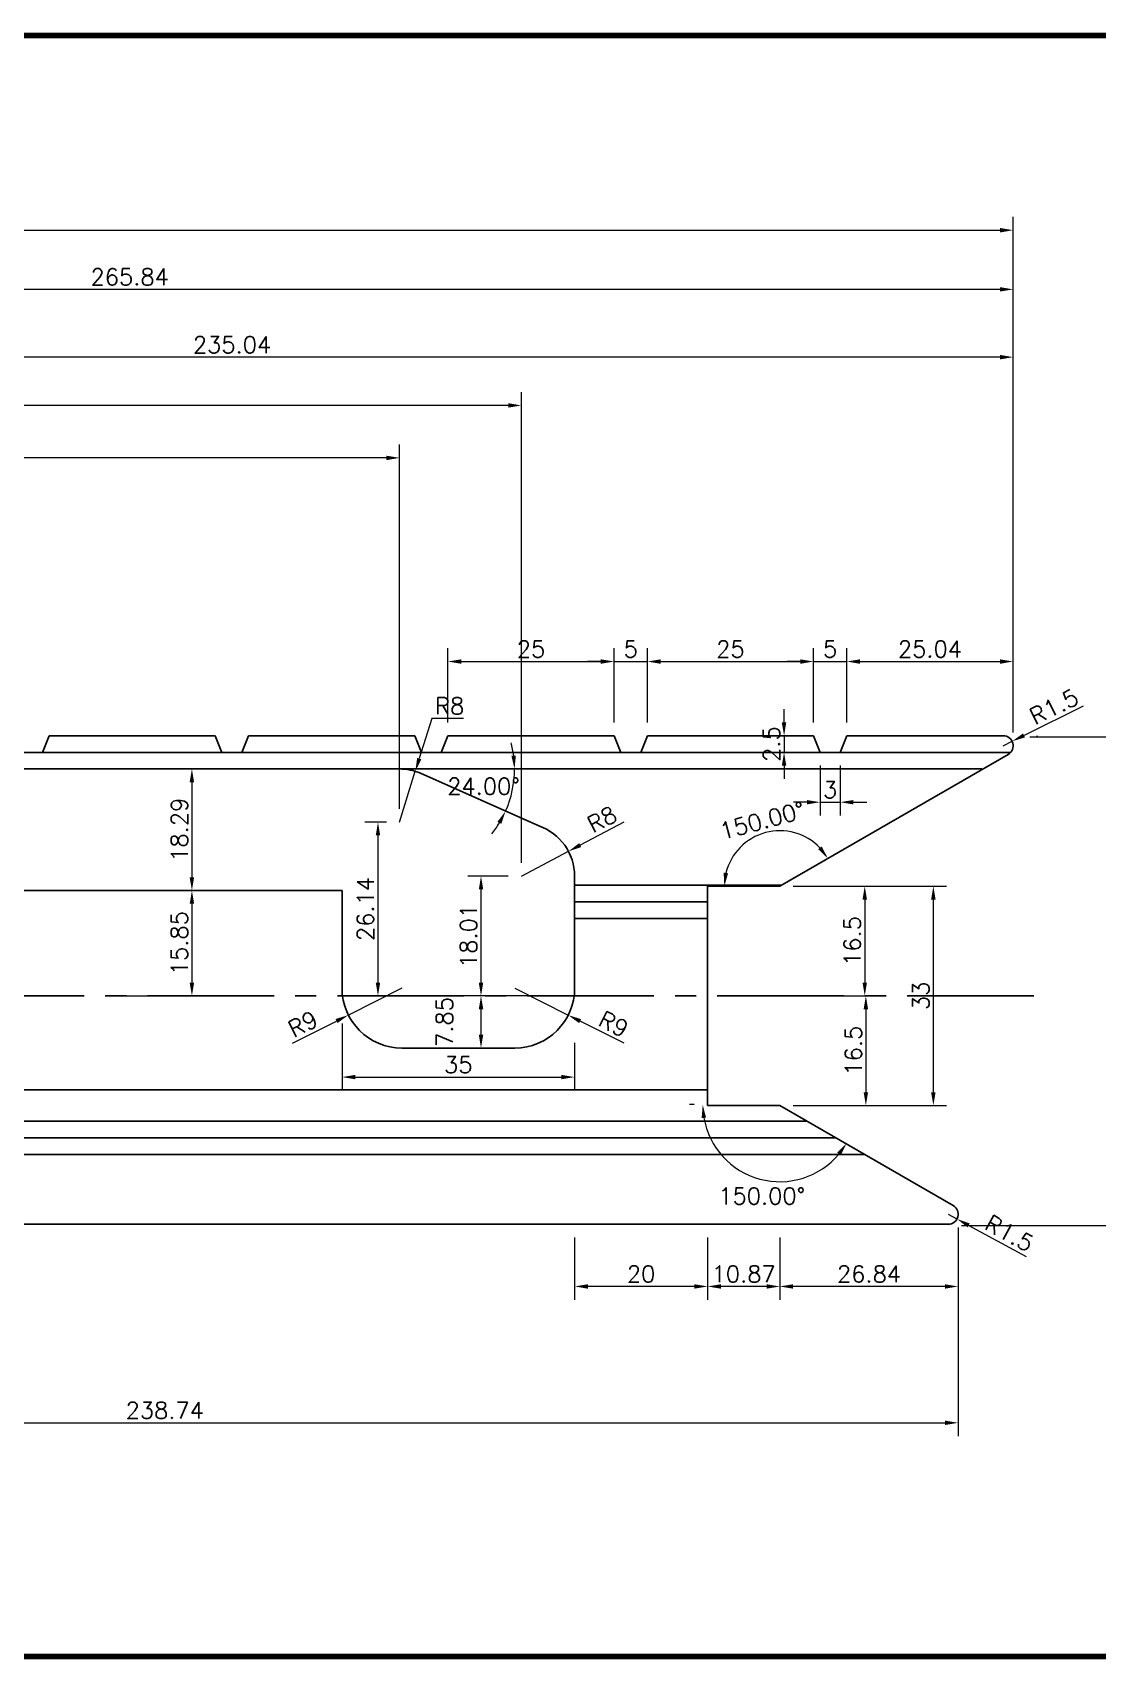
# Model space of a CAD drawing. Header units: millimetres. Extents: x 6728 to 8819, y -1283 to 914.
# Drawn here: x 7507.9 to 7668.1, y -1218 to -973.2 of the extents above; entities that cross this region are included whole.
import ezdxf

# ---------------------------------------------------------------- set-up
doc = ezdxf.new("R2010")
doc.units = ezdxf.units.MM
doc.header["$LTSCALE"] = 1000
doc.linetypes.add('CENTER2', pattern=[28.575, 19.05, -3.175, 3.175, -3.175])
doc.linetypes.add('DASHDOTX3', pattern=[508, 254, -127, 0, -127])
for name, color, linetype in [('PUB_DIM', 3, 'Continuous'), ('PUB_TITLE', 7, 'Continuous'), ('中线', 1, 'DASHDOTX3')]:
    doc.layers.add(name, color=color, linetype=linetype)
doc.styles.get("Standard").update_dxf_attribs({"font": 'txt.shx', "bigfont": 'gbcbig.shx'})
doc.dimstyles.new('ISO-25', dxfattribs={"dimtxt": 2.5, "dimasz": 2, "dimexe": 2, "dimexo": 2, "dimtad": 1, "dimtoh": 1, "dimdsep": 46, "dimtxsty": 'Standard', "dimcen": 2.5, "dimclrd": 256, "dimclre": 256, "dimazin": 0, "dimtfac": 1, "dimtix": 1, "dimtmove": 1, "dimatfit": 0, "dimfxl": 0, "dimtolj": 1, "dimlwd": 9, "dimlwe": 9, "dimarcsym": 0})

# ---------------------------------------------------------------- blocks, each defined once
blk = doc.blocks.new('*D578')
at = {"layer": 'Defpoints', "color": 0}
for p in [(7645.65, -1151.06), (7646.97, -1151.77)]:
    blk.add_point(p, dxfattribs=at)
at = {"layer": 'PUB_DIM', "lineweight": 9}
for p, q in [((7645.65, -1151.06), (7646.97, -1151.77)), ((7657.44, -1157.47), (7648.73, -1152.73))]:
    blk.add_line(p, q, dxfattribs=at)
at = {"layer": 'PUB_DIM'}
blk.add_solid([(7648.89, -1152.44), (7648.57, -1153.02), (7646.97, -1151.77)], dxfattribs=at)
at = {"layer": 'PUB_DIM', "color": 0, "insert": (7654.86, -1153.93), "char_height": 2.5, "attachment_point": 5, "rotation": 331.4491}
blk.add_mtext('\\A1;R1.5', dxfattribs=at)
blk = doc.blocks.new('*D577')
at = {"layer": 'Defpoints', "color": 0}
for p in [(7653.93, -1080.56), (7655.28, -1079.89)]:
    blk.add_point(p, dxfattribs=at)
at = {"layer": 'PUB_DIM', "lineweight": 9}
for p, q in [((7665.96, -1074.6), (7657.07, -1079)), ((7653.93, -1080.56), (7655.28, -1079.89))]:
    blk.add_line(p, q, dxfattribs=at)
at = {"layer": 'PUB_DIM'}
blk.add_solid([(7656.92, -1078.7), (7657.22, -1079.3), (7655.28, -1079.89)], dxfattribs=at)
at = {"layer": 'PUB_DIM', "color": 0, "insert": (7661.58, -1074.68), "char_height": 2.5, "attachment_point": 5, "rotation": 26.3564}
blk.add_mtext('\\A1;R1.5', dxfattribs=at)
blk = doc.blocks.new('*D576')
at = {"layer": 'Defpoints', "color": 0}
for p in [(7620.32, -1101.7), (7643.42, -1101.7), (7620.32, -1134.7)]:
    blk.add_point(p, dxfattribs=at)
at = {"layer": 'PUB_DIM', "lineweight": 9}
for p, q in [((7622.32, -1101.7), (7645.42, -1101.7)), ((7643.42, -1132.7), (7643.42, -1103.7)), ((7622.32, -1134.7), (7645.42, -1134.7))]:
    blk.add_line(p, q, dxfattribs=at)
at = {"layer": 'PUB_DIM'}
for points in [[(7643.08, -1103.7), (7643.75, -1103.7), (7643.42, -1101.7)], [(7643.08, -1132.7), (7643.75, -1132.7), (7643.42, -1134.7)]]:
    blk.add_solid(points, dxfattribs=at)
at = {"layer": 'PUB_DIM', "color": 0, "insert": (7641.54, -1118.2), "char_height": 2.5, "attachment_point": 5, "rotation": 90}
blk.add_mtext('\\A1;33', dxfattribs=at)
blk = doc.blocks.new('*D575')
at = {"layer": 'Defpoints', "color": 0}
for p in [(7622.32, -1118.2), (7620.32, -1134.7), (7633.26, -1134.7)]:
    blk.add_point(p, dxfattribs=at)
at = {"layer": 'PUB_DIM', "lineweight": 9}
for p, q in [((7624.32, -1118.2), (7635.26, -1118.2)), ((7633.26, -1120.2), (7633.26, -1132.7)), ((7622.32, -1134.7), (7635.26, -1134.7))]:
    blk.add_line(p, q, dxfattribs=at)
at = {"layer": 'PUB_DIM'}
for points in [[(7632.93, -1120.2), (7633.6, -1120.2), (7633.26, -1118.2)], [(7632.93, -1132.7), (7633.6, -1132.7), (7633.26, -1134.7)]]:
    blk.add_solid(points, dxfattribs=at)
at = {"layer": 'PUB_DIM', "color": 0, "insert": (7631.39, -1126.45), "char_height": 2.5, "attachment_point": 5, "rotation": 90}
blk.add_mtext('\\A1;16.5', dxfattribs=at)
blk = doc.blocks.new('*D574')
at = {"layer": 'Defpoints', "color": 0}
for p in [(7620.32, -1101.7), (7620.32, -1118.2), (7633.1, -1118.2)]:
    blk.add_point(p, dxfattribs=at)
at = {"layer": 'PUB_DIM', "lineweight": 9}
for p, q in [((7622.32, -1101.7), (7635.1, -1101.7)), ((7633.1, -1103.7), (7633.1, -1116.2)), ((7622.32, -1118.2), (7635.1, -1118.2))]:
    blk.add_line(p, q, dxfattribs=at)
at = {"layer": 'PUB_DIM'}
for points in [[(7632.76, -1103.7), (7633.43, -1103.7), (7633.1, -1101.7)], [(7632.76, -1116.2), (7633.43, -1116.2), (7633.1, -1118.2)]]:
    blk.add_solid(points, dxfattribs=at)
at = {"layer": 'PUB_DIM', "color": 0, "insert": (7631.22, -1109.95), "char_height": 2.5, "attachment_point": 5, "rotation": 90}
blk.add_mtext('\\A1;16.5', dxfattribs=at)
blk = doc.blocks.new('*D570')
at = {"layer": 'Defpoints', "color": 0}
for p in [(7589.45, -1152.56), (7609.45, -1152.56), (7589.45, -1161.92)]:
    blk.add_point(p, dxfattribs=at)
at = {"layer": 'PUB_DIM', "lineweight": 9}
for p, q in [((7589.45, -1154.56), (7589.45, -1163.92)), ((7609.45, -1154.56), (7609.45, -1163.92)), ((7607.45, -1161.92), (7591.45, -1161.92))]:
    blk.add_line(p, q, dxfattribs=at)
at = {"layer": 'PUB_DIM'}
for points in [[(7591.45, -1161.59), (7591.45, -1162.26), (7589.45, -1161.92)], [(7607.45, -1161.59), (7607.45, -1162.26), (7609.45, -1161.92)]]:
    blk.add_solid(points, dxfattribs=at)
at = {"layer": 'PUB_DIM', "color": 0, "insert": (7599.45, -1160.05), "char_height": 2.5, "attachment_point": 5}
blk.add_mtext('\\A1;20', dxfattribs=at)
blk = doc.blocks.new('*D569')
at = {"layer": 'Defpoints', "color": 0}
for p in [(7412.69, -1084.06), (7650.72, -1084.06), (7566.24, -1084.69), (7580.25, -1086.23), (7584.06, -1092.62)]:
    blk.add_point(p, dxfattribs=at)
at = {"layer": 'PUB_DIM', "lineweight": 9}
for start, end in [(7.3571, 14.7142), (335.9987, 0), (321.2845, 328.6416)]:
    blk.add_arc((7564.82, -1084.06), 15.59, start, end, dxfattribs=at)
at = {"layer": 'PUB_DIM'}
for points in [[(7580.61, -1082.04), (7579.94, -1082.08), (7580.41, -1084.06)], [(7577.83, -1092.01), (7578.42, -1092.32), (7579.06, -1090.4)]]:
    blk.add_solid(points, dxfattribs=at)
at = {"layer": 'PUB_DIM', "color": 0, "insert": (7575.75, -1086.66), "char_height": 2.5, "attachment_point": 5}
blk.add_mtext('\\A1;24.00°', dxfattribs=at)
blk = doc.blocks.new('*D568')
at = {"layer": 'Defpoints', "color": 0}
for p in [(7655.43, -1067.89), (7630.39, -1079.06), (7655.43, -1080.56)]:
    blk.add_point(p, dxfattribs=at)
at = {"layer": 'PUB_DIM', "lineweight": 9}
for p, q in [((7630.39, -1077.06), (7630.39, -1065.89)), ((7655.43, -1078.56), (7655.43, -1065.89)), ((7632.39, -1067.89), (7653.43, -1067.89))]:
    blk.add_line(p, q, dxfattribs=at)
at = {"layer": 'PUB_DIM'}
for points in [[(7632.39, -1067.56), (7632.39, -1068.23), (7630.39, -1067.89)], [(7653.43, -1067.56), (7653.43, -1068.23), (7655.43, -1067.89)]]:
    blk.add_solid(points, dxfattribs=at)
at = {"layer": 'PUB_DIM', "color": 0, "insert": (7642.91, -1066.02), "char_height": 2.5, "attachment_point": 5}
blk.add_mtext('\\A1;25.04', dxfattribs=at)
blk = doc.blocks.new('*D567')
at = {"layer": 'Defpoints', "color": 0}
for p in [(7630.39, -1067.89), (7625.39, -1079.06), (7630.39, -1079.06)]:
    blk.add_point(p, dxfattribs=at)
at = {"layer": 'PUB_DIM', "lineweight": 9}
for p, q in [((7625.39, -1077.06), (7625.39, -1065.89)), ((7630.39, -1077.06), (7630.39, -1065.89)), ((7623.39, -1067.89), (7621.39, -1067.89)), ((7625.39, -1067.89), (7630.39, -1067.89)), ((7632.39, -1067.89), (7634.39, -1067.89))]:
    blk.add_line(p, q, dxfattribs=at)
at = {"layer": 'PUB_DIM'}
for points in [[(7623.39, -1067.56), (7623.39, -1068.23), (7625.39, -1067.89)], [(7632.39, -1067.56), (7632.39, -1068.23), (7630.39, -1067.89)]]:
    blk.add_solid(points, dxfattribs=at)
at = {"layer": 'PUB_DIM', "color": 0, "insert": (7627.89, -1066.02), "char_height": 2.5, "attachment_point": 5}
blk.add_mtext('\\A1;5', dxfattribs=at)
blk = doc.blocks.new('*D553')
at = {"layer": 'Defpoints', "color": 0}
for p in [(7554.45, -1120.35), (7589.45, -1123.27), (7589.45, -1130.42)]:
    blk.add_point(p, dxfattribs=at)
at = {"layer": 'PUB_DIM', "lineweight": 9}
for p, q in [((7554.45, -1122.35), (7554.45, -1132.42)), ((7589.45, -1125.27), (7589.45, -1132.42)), ((7556.45, -1130.42), (7587.45, -1130.42))]:
    blk.add_line(p, q, dxfattribs=at)
at = {"layer": 'PUB_DIM'}
for points in [[(7556.45, -1130.09), (7556.45, -1130.75), (7554.45, -1130.42)], [(7587.45, -1130.09), (7587.45, -1130.75), (7589.45, -1130.42)]]:
    blk.add_solid(points, dxfattribs=at)
at = {"layer": 'PUB_DIM', "color": 0, "insert": (7571.95, -1128.55), "char_height": 2.5, "attachment_point": 5}
blk.add_mtext('\\A1;35', dxfattribs=at)
blk = doc.blocks.new('*D565')
at = {"layer": 'Defpoints', "color": 0}
for p in [(7563.45, -1117.05), (7555.41, -1121.09)]:
    blk.add_point(p, dxfattribs=at)
at = {"layer": 'PUB_DIM', "lineweight": 9}
for p, q in [((7563.45, -1117.05), (7555.41, -1121.09)), ((7547, -1125.32), (7553.62, -1121.99))]:
    blk.add_line(p, q, dxfattribs=at)
at = {"layer": 'PUB_DIM'}
blk.add_solid([(7553.47, -1121.69), (7553.77, -1122.29), (7555.41, -1121.09)], dxfattribs=at)
at = {"layer": 'PUB_DIM', "color": 0, "insert": (7548.58, -1122.43), "char_height": 2.5, "attachment_point": 5, "rotation": 26.6944}
blk.add_mtext('\\A1;R9', dxfattribs=at)
blk = doc.blocks.new('*D564')
at = {"layer": 'Defpoints', "color": 0}
for p in [(7580.45, -1117.05), (7588.49, -1121.1)]:
    blk.add_point(p, dxfattribs=at)
at = {"layer": 'PUB_DIM', "lineweight": 9}
for p, q in [((7580.45, -1117.05), (7588.49, -1121.1)), ((7596.89, -1125.34), (7590.27, -1122))]:
    blk.add_line(p, q, dxfattribs=at)
at = {"layer": 'PUB_DIM'}
blk.add_solid([(7590.42, -1121.7), (7590.12, -1122.3), (7588.49, -1121.1)], dxfattribs=at)
at = {"layer": 'PUB_DIM', "color": 0, "insert": (7595.32, -1122.45), "char_height": 2.5, "attachment_point": 5, "rotation": 333.2254}
blk.add_mtext('\\A1;R9', dxfattribs=at)
blk = doc.blocks.new('*D559')
at = {"layer": 'Defpoints', "color": 0}
for p in [(7565.48, -1084.41), (7563.12, -1092.06)]:
    blk.add_point(p, dxfattribs=at)
at = {"layer": 'PUB_DIM', "lineweight": 9}
for p, q in [((7567.95, -1076.44), (7566.07, -1082.5)), ((7572.74, -1076.44), (7567.95, -1076.44)), ((7563.12, -1092.06), (7565.48, -1084.41))]:
    blk.add_line(p, q, dxfattribs=at)
at = {"layer": 'PUB_DIM'}
blk.add_solid([(7565.76, -1082.4), (7566.39, -1082.6), (7565.48, -1084.41)], dxfattribs=at)
at = {"layer": 'PUB_DIM', "color": 0, "insert": (7570.65, -1074.57), "char_height": 2.5, "attachment_point": 5}
blk.add_mtext('\\A1;R8', dxfattribs=at)
blk = doc.blocks.new('*D560')
at = {"layer": 'Defpoints', "color": 0}
for p in [(7588.52, -1096.45), (7581.45, -1100.19)]:
    blk.add_point(p, dxfattribs=at)
at = {"layer": 'PUB_DIM', "lineweight": 9}
for p, q in [((7596.85, -1092.05), (7590.29, -1095.51)), ((7581.45, -1100.19), (7588.52, -1096.45))]:
    blk.add_line(p, q, dxfattribs=at)
at = {"layer": 'PUB_DIM'}
blk.add_solid([(7590.14, -1095.22), (7590.45, -1095.81), (7588.52, -1096.45)], dxfattribs=at)
at = {"layer": 'PUB_DIM', "color": 0, "insert": (7593.58, -1091.65), "char_height": 2.5, "attachment_point": 5, "rotation": 27.8671}
blk.add_mtext('\\A1;R8', dxfattribs=at)
blk = doc.blocks.new('*D552')
at = {"layer": 'Defpoints', "color": 0}
for p in [(7581.45, -1100.19), (7575.36, -1118.2), (7588.13, -1118.2)]:
    blk.add_point(p, dxfattribs=at)
at = {"layer": 'PUB_DIM', "lineweight": 9}
for p, q in [((7579.45, -1100.19), (7573.36, -1100.19)), ((7575.36, -1102.19), (7575.36, -1116.2)), ((7586.13, -1118.2), (7573.36, -1118.2))]:
    blk.add_line(p, q, dxfattribs=at)
at = {"layer": 'PUB_DIM'}
for points in [[(7575.03, -1102.19), (7575.7, -1102.19), (7575.36, -1100.19)], [(7575.03, -1116.2), (7575.7, -1116.2), (7575.36, -1118.2)]]:
    blk.add_solid(points, dxfattribs=at)
at = {"layer": 'PUB_DIM', "color": 0, "insert": (7573.49, -1109.19), "char_height": 2.5, "attachment_point": 5, "rotation": 90}
blk.add_mtext('\\A1;18.01', dxfattribs=at)
blk = doc.blocks.new('*D551')
at = {"layer": 'Defpoints', "color": 0}
for p in [(7563.12, -1092.06), (7559.86, -1118.2), (7588.13, -1118.2)]:
    blk.add_point(p, dxfattribs=at)
at = {"layer": 'PUB_DIM', "lineweight": 9}
for p, q in [((7561.12, -1092.06), (7557.86, -1092.06)), ((7559.86, -1094.06), (7559.86, -1116.2)), ((7586.13, -1118.2), (7557.86, -1118.2))]:
    blk.add_line(p, q, dxfattribs=at)
at = {"layer": 'PUB_DIM'}
for points in [[(7559.53, -1094.06), (7560.19, -1094.06), (7559.86, -1092.06)], [(7559.53, -1116.2), (7560.19, -1116.2), (7559.86, -1118.2)]]:
    blk.add_solid(points, dxfattribs=at)
at = {"layer": 'PUB_DIM', "color": 0, "insert": (7557.98, -1105.13), "char_height": 2.5, "attachment_point": 5, "rotation": 90}
blk.add_mtext('\\A1;26.14', dxfattribs=at)
blk = doc.blocks.new('*D563')
at = {"layer": 'Defpoints', "color": 0}
for p in [(7523.75, -1084.06), (7523.75, -1102.35), (7531.87, -1102.35)]:
    blk.add_point(p, dxfattribs=at)
at = {"layer": 'PUB_DIM', "lineweight": 9}
for p, q in [((7525.75, -1084.06), (7533.87, -1084.06)), ((7531.87, -1086.06), (7531.87, -1100.35)), ((7525.75, -1102.35), (7533.87, -1102.35))]:
    blk.add_line(p, q, dxfattribs=at)
at = {"layer": 'PUB_DIM'}
for points in [[(7531.53, -1086.06), (7532.2, -1086.06), (7531.87, -1084.06)], [(7531.53, -1100.35), (7532.2, -1100.35), (7531.87, -1102.35)]]:
    blk.add_solid(points, dxfattribs=at)
at = {"layer": 'PUB_DIM', "color": 0, "insert": (7529.99, -1093.2), "char_height": 2.5, "attachment_point": 5, "rotation": 90}
blk.add_mtext('\\A1;18.29', dxfattribs=at)
blk = doc.blocks.new('*D547')
at = {"layer": 'Defpoints', "color": 0}
for p in [(7609.45, -1152.56), (7620.32, -1152.56), (7609.45, -1161.92)]:
    blk.add_point(p, dxfattribs=at)
at = {"layer": 'PUB_DIM', "lineweight": 9}
for p, q in [((7609.45, -1154.56), (7609.45, -1163.92)), ((7620.32, -1154.56), (7620.32, -1163.92)), ((7618.32, -1161.92), (7611.45, -1161.92))]:
    blk.add_line(p, q, dxfattribs=at)
at = {"layer": 'PUB_DIM'}
for points in [[(7611.45, -1161.59), (7611.45, -1162.26), (7609.45, -1161.92)], [(7618.32, -1161.59), (7618.32, -1162.26), (7620.32, -1161.92)]]:
    blk.add_solid(points, dxfattribs=at)
at = {"layer": 'PUB_DIM', "color": 0, "insert": (7614.88, -1160.05), "char_height": 2.5, "attachment_point": 5}
blk.add_mtext('\\A1;10.87', dxfattribs=at)
blk = doc.blocks.new('*D546')
at = {"layer": 'Defpoints', "color": 0}
for p in [(7620.32, -1152.56), (7647.15, -1153.06), (7620.32, -1161.92)]:
    blk.add_point(p, dxfattribs=at)
at = {"layer": 'PUB_DIM', "lineweight": 9}
for p, q in [((7620.32, -1154.56), (7620.32, -1163.92)), ((7647.15, -1155.06), (7647.15, -1163.92)), ((7645.15, -1161.92), (7622.32, -1161.92))]:
    blk.add_line(p, q, dxfattribs=at)
at = {"layer": 'PUB_DIM'}
for points in [[(7622.32, -1161.59), (7622.32, -1162.26), (7620.32, -1161.92)], [(7645.15, -1161.59), (7645.15, -1162.26), (7647.15, -1161.92)]]:
    blk.add_solid(points, dxfattribs=at)
at = {"layer": 'PUB_DIM', "color": 0, "insert": (7633.74, -1160.05), "char_height": 2.5, "attachment_point": 5}
blk.add_mtext('\\A1;26.84', dxfattribs=at)
blk = doc.blocks.new('*D545')
at = {"layer": 'Defpoints', "color": 0}
for p in [(7580.19, -1118.2), (7575.36, -1126.05), (7580.19, -1126.05)]:
    blk.add_point(p, dxfattribs=at)
at = {"layer": 'PUB_DIM', "lineweight": 9}
for p, q in [((7578.19, -1118.2), (7573.36, -1118.2)), ((7575.36, -1120.2), (7575.36, -1124.05)), ((7578.19, -1126.05), (7573.36, -1126.05))]:
    blk.add_line(p, q, dxfattribs=at)
at = {"layer": 'PUB_DIM'}
for points in [[(7575.03, -1120.2), (7575.7, -1120.2), (7575.36, -1118.2)], [(7575.03, -1124.05), (7575.7, -1124.05), (7575.36, -1126.05)]]:
    blk.add_solid(points, dxfattribs=at)
at = {"layer": 'PUB_DIM', "color": 0, "insert": (7569.87, -1122.12), "char_height": 2.5, "attachment_point": 5, "rotation": 90}
blk.add_mtext('\\A1;7.85', dxfattribs=at)
blk = doc.blocks.new('*D544')
at = {"layer": 'Defpoints', "color": 0}
for p in [(7517.56, -1102.35), (7517.56, -1118.2), (7531.87, -1118.2)]:
    blk.add_point(p, dxfattribs=at)
at = {"layer": 'PUB_DIM', "lineweight": 9}
for p, q in [((7519.56, -1102.35), (7533.87, -1102.35)), ((7531.87, -1104.35), (7531.87, -1116.2)), ((7519.56, -1118.2), (7533.87, -1118.2))]:
    blk.add_line(p, q, dxfattribs=at)
at = {"layer": 'PUB_DIM'}
for points in [[(7531.53, -1104.35), (7532.2, -1104.35), (7531.87, -1102.35)], [(7531.53, -1116.2), (7532.2, -1116.2), (7531.87, -1118.2)]]:
    blk.add_solid(points, dxfattribs=at)
at = {"layer": 'PUB_DIM', "color": 0, "insert": (7529.99, -1110.27), "char_height": 2.5, "attachment_point": 5, "rotation": 90}
blk.add_mtext('\\A1;15.85', dxfattribs=at)
blk = doc.blocks.new('*D540')
at = {"layer": 'Defpoints', "color": 0}
for p in [(7654.68, -1081.86), (7621.77, -1093.47), (7609.45, -1101.7), (7620.32, -1101.7), (7620.32, -1101.7)]:
    blk.add_point(p, dxfattribs=at)
at = {"layer": 'PUB_DIM', "lineweight": 9}
blk.add_arc((7620.32, -1101.7), 8.35, 43.7533, 166.2467, dxfattribs=at)
at = {"layer": 'PUB_DIM'}
for points in [[(7626.62, -1095.72), (7626.08, -1096.12), (7627.55, -1097.52)], [(7612.54, -1099.75), (7611.87, -1099.67), (7611.97, -1101.7)]]:
    blk.add_solid(points, dxfattribs=at)
at = {"layer": 'PUB_DIM', "color": 0, "insert": (7617.67, -1091.82), "char_height": 2.5, "attachment_point": 5, "rotation": 15}
blk.add_mtext('\\A1;150.00°', dxfattribs=at)
blk = doc.blocks.new('*D539')
at = {"layer": 'Defpoints', "color": 0}
for p in [(7609.45, -1134.56), (7620.32, -1134.56), (7620.32, -1134.56), (7612.86, -1143.44), (7646.4, -1149.62)]:
    blk.add_point(p, dxfattribs=at)
at = {"layer": 'PUB_DIM', "lineweight": 9}
blk.add_line((7607.45, -1134.56), (7606.72, -1134.56), dxfattribs=at)
blk.add_arc((7620.32, -1134.56), 11.6, 189.8894, 320.1106, dxfattribs=at)
at = {"layer": 'PUB_DIM'}
for points in [[(7608.56, -1136.58), (7609.22, -1136.52), (7608.72, -1134.56)], [(7628.95, -1141.81), (7629.49, -1142.19), (7630.37, -1140.36)]]:
    blk.add_solid(points, dxfattribs=at)
at = {"layer": 'PUB_DIM', "color": 0, "insert": (7617.6, -1148.32), "char_height": 2.5, "attachment_point": 5}
blk.add_mtext('\\A1;150.00°', dxfattribs=at)
blk = doc.blocks.new('*D525')
at = {"layer": 'Defpoints', "color": 0}
for p in [(7655.43, -1002.99), (7655.43, -1080.56), (7126.1, -1097.64)]:
    blk.add_point(p, dxfattribs=at)
at = {"layer": 'PUB_DIM', "lineweight": 9}
for p, q in [((7126.1, -1095.64), (7126.1, -1000.99)), ((7655.43, -1078.56), (7655.43, -1000.99)), ((7128.1, -1002.99), (7653.43, -1002.99))]:
    blk.add_line(p, q, dxfattribs=at)
at = {"layer": 'PUB_DIM'}
for points in [[(7128.1, -1002.66), (7128.1, -1003.33), (7126.1, -1002.99)], [(7653.43, -1002.66), (7653.43, -1003.33), (7655.43, -1002.99)]]:
    blk.add_solid(points, dxfattribs=at)
at = {"layer": 'PUB_DIM', "color": 0, "insert": (7390.77, -1001.12), "char_height": 2.5, "attachment_point": 5}
blk.add_mtext('\\A1;529.33', dxfattribs=at)
blk = doc.blocks.new('*D534')
at = {"layer": 'Defpoints', "color": 0}
for p in [(7389.59, -1011.89), (7655.43, -1080.56), (7389.59, -1099.06)]:
    blk.add_point(p, dxfattribs=at)
at = {"layer": 'PUB_DIM', "lineweight": 9}
for p, q in [((7389.59, -1097.06), (7389.59, -1009.89)), ((7655.43, -1078.56), (7655.43, -1009.89)), ((7653.43, -1011.89), (7391.59, -1011.89))]:
    blk.add_line(p, q, dxfattribs=at)
at = {"layer": 'PUB_DIM'}
for points in [[(7391.59, -1011.56), (7391.59, -1012.22), (7389.59, -1011.89)], [(7653.43, -1011.56), (7653.43, -1012.22), (7655.43, -1011.89)]]:
    blk.add_solid(points, dxfattribs=at)
at = {"layer": 'PUB_DIM', "color": 0, "insert": (7522.51, -1010.01), "char_height": 2.5, "attachment_point": 5}
blk.add_mtext('\\A1;265.84', dxfattribs=at)
blk = doc.blocks.new('*D526')
at = {"layer": 'Defpoints', "color": 0}
for p in [(7420.39, -1022.09), (7420.39, -1079.06), (7655.43, -1080.56)]:
    blk.add_point(p, dxfattribs=at)
at = {"layer": 'PUB_DIM', "lineweight": 9}
for p, q in [((7420.39, -1077.06), (7420.39, -1020.09)), ((7655.43, -1078.56), (7655.43, -1020.09)), ((7653.43, -1022.09), (7422.39, -1022.09))]:
    blk.add_line(p, q, dxfattribs=at)
at = {"layer": 'PUB_DIM'}
for points in [[(7422.39, -1021.76), (7422.39, -1022.43), (7420.39, -1022.09)], [(7653.43, -1021.76), (7653.43, -1022.43), (7655.43, -1022.09)]]:
    blk.add_solid(points, dxfattribs=at)
at = {"layer": 'PUB_DIM', "color": 0, "insert": (7537.91, -1020.22), "char_height": 2.5, "attachment_point": 5}
blk.add_mtext('\\A1;235.04', dxfattribs=at)
blk = doc.blocks.new('*D527')
at = {"layer": 'Defpoints', "color": 0}
for p in [(7420.39, -1029.36), (7420.39, -1079.06), (7581.45, -1100.19)]:
    blk.add_point(p, dxfattribs=at)
at = {"layer": 'PUB_DIM', "lineweight": 9}
for p, q in [((7420.39, -1077.06), (7420.39, -1027.36)), ((7581.45, -1098.19), (7581.45, -1027.36)), ((7579.45, -1029.36), (7422.39, -1029.36))]:
    blk.add_line(p, q, dxfattribs=at)
at = {"layer": 'PUB_DIM'}
for points in [[(7422.39, -1029.02), (7422.39, -1029.69), (7420.39, -1029.36)], [(7579.45, -1029.02), (7579.45, -1029.69), (7581.45, -1029.36)]]:
    blk.add_solid(points, dxfattribs=at)
at = {"layer": 'PUB_DIM', "color": 0, "insert": (7500.92, -1027.48), "char_height": 2.5, "attachment_point": 5}
blk.add_mtext('\\A1;161.06', dxfattribs=at)
blk = doc.blocks.new('*D528')
at = {"layer": 'Defpoints', "color": 0}
for p in [(7420.39, -1037.25), (7420.39, -1079.06), (7563.12, -1092.06)]:
    blk.add_point(p, dxfattribs=at)
at = {"layer": 'PUB_DIM', "lineweight": 9}
for p, q in [((7420.39, -1077.06), (7420.39, -1035.25)), ((7563.12, -1090.06), (7563.12, -1035.25)), ((7561.12, -1037.25), (7422.39, -1037.25))]:
    blk.add_line(p, q, dxfattribs=at)
at = {"layer": 'PUB_DIM'}
for points in [[(7422.39, -1036.92), (7422.39, -1037.59), (7420.39, -1037.25)], [(7561.12, -1036.92), (7561.12, -1037.59), (7563.12, -1037.25)]]:
    blk.add_solid(points, dxfattribs=at)
at = {"layer": 'PUB_DIM', "color": 0, "insert": (7491.76, -1035.38), "char_height": 2.5, "attachment_point": 5}
blk.add_mtext('\\A1;142.73', dxfattribs=at)
blk = doc.blocks.new('*D514')
at = {"layer": 'Defpoints', "color": 0}
for p in [(7408.42, -1152.56), (7647.15, -1151.06), (7647.15, -1182.44)]:
    blk.add_point(p, dxfattribs=at)
at = {"layer": 'PUB_DIM', "lineweight": 9}
for p, q in [((7408.42, -1154.56), (7408.42, -1184.44)), ((7647.15, -1153.06), (7647.15, -1184.44)), ((7410.42, -1182.44), (7645.15, -1182.44))]:
    blk.add_line(p, q, dxfattribs=at)
at = {"layer": 'PUB_DIM'}
for points in [[(7410.42, -1182.1), (7410.42, -1182.77), (7408.42, -1182.44)], [(7645.15, -1182.1), (7645.15, -1182.77), (7647.15, -1182.44)]]:
    blk.add_solid(points, dxfattribs=at)
at = {"layer": 'PUB_DIM', "color": 0, "insert": (7527.79, -1180.56), "char_height": 2.5, "attachment_point": 5}
blk.add_mtext('\\A1;238.74', dxfattribs=at)
blk = doc.blocks.new('*D518')
at = {"layer": 'Defpoints', "color": 0}
for p in [(7595.39, -1067.89), (7570.39, -1079.06), (7595.39, -1079.06)]:
    blk.add_point(p, dxfattribs=at)
at = {"layer": 'PUB_DIM', "lineweight": 9}
for p, q in [((7570.39, -1077.06), (7570.39, -1065.89)), ((7595.39, -1077.06), (7595.39, -1065.89)), ((7572.39, -1067.89), (7593.39, -1067.89))]:
    blk.add_line(p, q, dxfattribs=at)
at = {"layer": 'PUB_DIM'}
for points in [[(7572.39, -1067.56), (7572.39, -1068.23), (7570.39, -1067.89)], [(7593.39, -1067.56), (7593.39, -1068.23), (7595.39, -1067.89)]]:
    blk.add_solid(points, dxfattribs=at)
at = {"layer": 'PUB_DIM', "color": 0, "insert": (7582.89, -1066.02), "char_height": 2.5, "attachment_point": 5}
blk.add_mtext('\\A1;25', dxfattribs=at)
blk = doc.blocks.new('*D517')
at = {"layer": 'Defpoints', "color": 0}
for p in [(7600.39, -1067.89), (7595.39, -1079.06), (7600.39, -1079.06)]:
    blk.add_point(p, dxfattribs=at)
at = {"layer": 'PUB_DIM', "lineweight": 9}
for p, q in [((7595.39, -1077.06), (7595.39, -1065.89)), ((7600.39, -1077.06), (7600.39, -1065.89)), ((7593.39, -1067.89), (7591.39, -1067.89)), ((7595.39, -1067.89), (7600.39, -1067.89)), ((7602.39, -1067.89), (7604.39, -1067.89))]:
    blk.add_line(p, q, dxfattribs=at)
at = {"layer": 'PUB_DIM'}
for points in [[(7593.39, -1067.56), (7593.39, -1068.23), (7595.39, -1067.89)], [(7602.39, -1067.56), (7602.39, -1068.23), (7600.39, -1067.89)]]:
    blk.add_solid(points, dxfattribs=at)
at = {"layer": 'PUB_DIM', "color": 0, "insert": (7597.89, -1066.02), "char_height": 2.5, "attachment_point": 5}
blk.add_mtext('\\A1;5', dxfattribs=at)
blk = doc.blocks.new('*D516')
at = {"layer": 'Defpoints', "color": 0}
for p in [(7625.39, -1067.89), (7600.39, -1079.06), (7625.39, -1079.06)]:
    blk.add_point(p, dxfattribs=at)
at = {"layer": 'PUB_DIM', "lineweight": 9}
for p, q in [((7600.39, -1077.06), (7600.39, -1065.89)), ((7625.39, -1077.06), (7625.39, -1065.89)), ((7602.39, -1067.89), (7623.39, -1067.89))]:
    blk.add_line(p, q, dxfattribs=at)
at = {"layer": 'PUB_DIM'}
for points in [[(7602.39, -1067.56), (7602.39, -1068.23), (7600.39, -1067.89)], [(7623.39, -1067.56), (7623.39, -1068.23), (7625.39, -1067.89)]]:
    blk.add_solid(points, dxfattribs=at)
at = {"layer": 'PUB_DIM', "color": 0, "insert": (7612.89, -1066.02), "char_height": 2.5, "attachment_point": 5}
blk.add_mtext('\\A1;25', dxfattribs=at)
blk = doc.blocks.new('*D510')
at = {"layer": 'Defpoints', "color": 0}
for p in [(7626.39, -1081.56), (7629.39, -1081.56), (7629.39, -1089.06)]:
    blk.add_point(p, dxfattribs=at)
at = {"layer": 'PUB_DIM', "lineweight": 9}
for p, q in [((7626.39, -1083.56), (7626.39, -1091.06)), ((7629.39, -1083.56), (7629.39, -1091.06)), ((7624.39, -1089.06), (7622.39, -1089.06)), ((7626.39, -1089.06), (7629.39, -1089.06)), ((7631.39, -1089.06), (7633.39, -1089.06))]:
    blk.add_line(p, q, dxfattribs=at)
at = {"layer": 'PUB_DIM'}
for points in [[(7624.39, -1088.73), (7624.39, -1089.39), (7626.39, -1089.06)], [(7631.39, -1088.73), (7631.39, -1089.39), (7629.39, -1089.06)]]:
    blk.add_solid(points, dxfattribs=at)
at = {"layer": 'PUB_DIM', "color": 0, "insert": (7627.89, -1087.18), "char_height": 2.5, "attachment_point": 5}
blk.add_mtext('\\A1;3', dxfattribs=at)
blk = doc.blocks.new('*D509')
at = {"layer": 'Defpoints', "color": 0}
for p in [(7625.39, -1079.06), (7620.96, -1081.56), (7625.39, -1081.56)]:
    blk.add_point(p, dxfattribs=at)
at = {"layer": 'PUB_DIM', "lineweight": 9}
for p, q in [((7620.96, -1077.06), (7620.96, -1075.06)), ((7623.39, -1079.06), (7618.96, -1079.06)), ((7620.96, -1079.06), (7620.96, -1081.56)), ((7623.39, -1081.56), (7618.96, -1081.56)), ((7620.96, -1083.56), (7620.96, -1085.56))]:
    blk.add_line(p, q, dxfattribs=at)
at = {"layer": 'PUB_DIM'}
for points in [[(7620.62, -1077.06), (7621.29, -1077.06), (7620.96, -1079.06)], [(7620.62, -1083.56), (7621.29, -1083.56), (7620.96, -1081.56)]]:
    blk.add_solid(points, dxfattribs=at)
at = {"layer": 'PUB_DIM', "color": 0, "insert": (7619.08, -1080.31), "char_height": 2.5, "attachment_point": 5, "rotation": 90}
blk.add_mtext('\\A1;2.5', dxfattribs=at)
blk = doc.blocks.new('*D508')
at = {"layer": 'Defpoints', "color": 0}
for p in [(7655.93, -1079.24), (7678.38, -1079.24), (7645.65, -1152.74)]:
    blk.add_point(p, dxfattribs=at)
at = {"layer": 'PUB_DIM', "lineweight": 9}
for p, q in [((7657.93, -1079.24), (7680.38, -1079.24)), ((7678.38, -1150.74), (7678.38, -1081.24)), ((7647.65, -1152.74), (7680.38, -1152.74))]:
    blk.add_line(p, q, dxfattribs=at)
at = {"layer": 'PUB_DIM'}
for points in [[(7678.04, -1081.24), (7678.71, -1081.24), (7678.38, -1079.24)], [(7678.04, -1150.74), (7678.71, -1150.74), (7678.38, -1152.74)]]:
    blk.add_solid(points, dxfattribs=at)
at = {"layer": 'PUB_DIM', "color": 0, "insert": (7676.5, -1115.99), "char_height": 2.5, "attachment_point": 5, "rotation": 90}
blk.add_mtext('\\A1;73.5', dxfattribs=at)

msp = doc.modelspace()

# ---------------------------------------------------------------- linework, layer by layer
for p, q in [((7510.392, -1079.057), (7509.392, -1081.557)), ((7510.392, -1079.057), (7535.392, -1079.057)), ((7535.392, -1079.057), (7536.392, -1081.557)), ((7540.392, -1079.057), (7539.392, -1081.557)), ((7540.392, -1079.057), (7565.392, -1079.057)), ((7565.392, -1079.057), (7566.392, -1081.557)), ((7570.392, -1079.057), (7569.392, -1081.557)), ((7570.392, -1079.057), (7595.392, -1079.057)), ((7595.392, -1079.057), (7596.392, -1081.557)), ((7600.392, -1079.057), (7599.392, -1081.557)), ((7600.392, -1079.057), (7625.392, -1079.057)), ((7625.392, -1079.057), (7626.392, -1081.557)), ((7630.392, -1079.057), (7629.392, -1081.557)), ((7630.392, -1079.057), (7653.935, -1079.057)), ((7659.1, -1079.307), (7659.033, -1079.057)), ((7416.542, -1081.557), (7655.053, -1081.557)), ((7620.318, -1101.697), (7654.685, -1081.856)), ((7412.692, -1084.057), (7650.722, -1084.057)), ((7566.236, -1084.687), (7584.062, -1092.625)), ((7589.452, -1100.187), (7589.452, -1117.047)), ((7589.452, -1101.555), (7620.564, -1101.555)), ((7554.452, -1102.347), (7474.681, -1102.347)), ((7554.452, -1102.347), (7554.452, -1117.047)), ((7609.452, -1101.697), (7609.452, -1134.697)), ((7620.318, -1101.697), (7609.452, -1101.697)), ((7589.452, -1104.056), (7609.452, -1104.056)), ((7589.452, -1106.555), (7609.452, -1106.555)), ((7580.452, -1126.047), (7563.452, -1126.047)), ((7609.452, -1132.34), (7126.105, -1132.34)), ((7620.318, -1134.697), (7609.452, -1134.697)), ((7620.318, -1134.697), (7646.403, -1149.758)), ((7624.405, -1137.057), (7128.465, -1137.057)), ((7628.734, -1139.557), (7130.964, -1139.557)), ((7406.227, -1142.057), (7633.066, -1142.057)), ((7408.417, -1152.557), (7645.653, -1152.557))]:
    msp.add_line(p, q)
for centre, radius, start, end in [((7653.935, -1080.557), 1.5, 300, 90), ((7563.123, -1092.057), 8, 67.09716, 90), ((7581.452, -1100.187), 8, 0, 70.95784), ((7563.452, -1117.047), 9, 180, 270), ((7580.452, -1117.047), 9, 270, 0), ((7645.653, -1151.057), 1.5, 270, 60)]:
    msp.add_arc(centre, radius, start, end)
at = {"layer": 'PUB_TITLE', "const_width": 0.85}
msp.add_lwpolyline([(7060.245, -1217.623), (7723.245, -1217.623), (7723.245, -973.673), (7060.245, -973.673)], close=True, dxfattribs=at)
at = {"layer": '中线', "linetype": 'CENTER2', "ltscale": 0.001}
msp.add_line((7658.528, -1118.197), (7111.933, -1118.197), dxfattribs=at)

# ---------------------------------------------------------------- dimensions: what is measured, and where the dimension line sits
at = {"layer": 'PUB_DIM'}
for base, p1, p2, picture, middle in [((7655.435, -1002.994), (7126.105, -1097.638), (7655.435, -1080.557), '*D525', (7390.77, -1001.119)), ((7389.592, -1011.889), (7655.435, -1080.557), (7389.592, -1099.057), '*D534', (7522.513, -1010.014)), ((7420.392, -1022.094), (7655.435, -1080.557), (7420.392, -1079.057), '*D526', (7537.913, -1020.219)), ((7420.392, -1029.355), (7581.452, -1100.187), (7420.392, -1079.057), '*D527', (7500.922, -1027.48)), ((7420.392, -1037.253), (7563.123, -1092.057), (7420.392, -1079.057), '*D528', (7491.757, -1035.378)), ((7595.392, -1067.894), (7570.392, -1079.057), (7595.392, -1079.057), '*D518', (7582.892, -1066.019)), ((7600.392, -1067.894), (7595.392, -1079.057), (7600.392, -1079.057), '*D517', (7597.892, -1066.019)), ((7625.392, -1067.894), (7600.392, -1079.057), (7625.392, -1079.057), '*D516', (7612.892, -1066.019)), ((7630.392, -1067.894), (7625.392, -1079.057), (7630.392, -1079.057), '*D567', (7627.892, -1066.019)), ((7655.435, -1067.894), (7630.392, -1079.057), (7655.435, -1080.557), '*D568', (7642.913, -1066.019)), ((7629.392, -1089.059), (7626.392, -1081.557), (7629.392, -1081.557), '*D510', (7627.892, -1087.184)), ((7589.452, -1130.42), (7554.452, -1120.352), (7589.452, -1123.273), '*D553', (7571.952, -1128.545)), ((7647.153, -1182.438), (7408.417, -1152.557), (7647.153, -1151.057), '*D514', (7527.785, -1180.563)), ((7589.452, -1161.922), (7609.452, -1152.557), (7589.452, -1152.557), '*D570', (7599.452, -1160.047)), ((7609.452, -1161.922), (7620.318, -1152.557), (7609.452, -1152.557), '*D547', (7614.885, -1160.047)), ((7620.3178, -1161.9221), (7647.153, -1153.0568), (7620.3178, -1152.5568), '*D546', (7633.7354, -1160.0471))]:
    dim = msp.add_linear_dim(base=base, p1=p1, p2=p2, dimstyle='ISO-25', dxfattribs=at)
    dim.commit()
    dim.dimension.update_dxf_attribs({"geometry": picture, "text_midpoint": middle})
for center, mpoint, picture, middle in [((7653.935, -1080.557), (7655.279, -1079.891), '*D577', (7661.577, -1074.678)), ((7581.452, -1100.187), (7588.524, -1096.447), '*D560', (7593.578, -1091.654)), ((7563.452, -1117.047), (7555.411, -1121.09), '*D565', (7548.575, -1122.428)), ((7580.452, -1117.047), (7588.487, -1121.101), '*D564', (7595.321, -1122.449)), ((7645.653, -1151.057), (7646.971, -1151.774), '*D578', (7654.857, -1153.93))]:
    dim = msp.add_radius_dim(center=center, mpoint=mpoint, dimstyle='ISO-25', dxfattribs=at)
    dim.commit()
    dim.dimension.update_dxf_attribs({"geometry": picture, "text_midpoint": middle})
dim = msp.add_radius_dim(center=(7563.123, -1092.057), mpoint=(7565.484, -1084.413), dimstyle='ISO-25', dxfattribs=at)
dim.commit()
dim.dimension.update_dxf_attribs({"geometry": '*D559', "text_midpoint": (7567.946, -1076.444), "dimtype": 132})
for base, p1, p2, picture, middle in [((7620.957, -1081.557), (7625.392, -1079.057), (7625.392, -1081.557), '*D509', (7619.082, -1080.307)), ((7678.377, -1079.236), (7645.653, -1152.736), (7655.928, -1079.236), '*D508', (7676.502, -1115.986)), ((7559.859, -1118.197), (7563.123, -1092.057), (7588.135, -1118.197), '*D551', (7557.984, -1105.127)), ((7575.364, -1118.197), (7581.452, -1100.187), (7588.135, -1118.197), '*D552', (7573.489, -1109.192)), ((7531.867, -1118.197), (7517.565, -1102.347), (7517.565, -1118.197), '*D544', (7529.992, -1110.272)), ((7643.416, -1101.697), (7620.318, -1134.697), (7620.318, -1101.697), '*D576', (7641.541, -1118.197)), ((7633.097, -1118.197), (7620.318, -1101.697), (7620.318, -1118.197), '*D574', (7631.222, -1109.947)), ((7633.264, -1134.697), (7622.318, -1118.197), (7620.318, -1134.697), '*D575', (7631.389, -1126.447))]:
    dim = msp.add_linear_dim(base=base, p1=p1, p2=p2, angle=90, dimstyle='ISO-25', dxfattribs=at)
    dim.commit()
    dim.dimension.update_dxf_attribs({"geometry": picture, "text_midpoint": middle})
for base, line1, line2, picture, middle in [((7580.254, -1086.226), ((7412.692, -1084.057), (7650.722, -1084.057)), ((7566.236, -1084.687), (7584.062, -1092.625)), '*D569', (7575.749, -1086.661)), ((7612.86, -1143.444), ((7620.318, -1134.557), (7609.452, -1134.557)), ((7620.318, -1134.557), (7646.403, -1149.617)), '*D539', (7617.598, -1148.324))]:
    dim = msp.add_angular_dim_2l(base=base, line1=line1, line2=line2, dimstyle='ISO-25', dxfattribs=at)
    dim.commit()
    dim.dimension.update_dxf_attribs({"geometry": picture, "text_midpoint": middle, "dimtype": 130})
dim = msp.add_angular_dim_2l(base=(7621.768, -1093.472), line1=((7620.318, -1101.697), (7654.685, -1081.856)), line2=((7620.318, -1101.697), (7609.452, -1101.697)), dimstyle='ISO-25', dxfattribs=at)
dim.commit()
dim.dimension.update_dxf_attribs({"geometry": '*D540', "text_midpoint": (7617.671, -1091.819)})
dim = msp.add_aligned_dim(p1=(7523.745, -1084.057), p2=(7523.745, -1102.347), distance=8.122, dimstyle='ISO-25', dxfattribs=at)
dim.commit()
dim.dimension.update_dxf_attribs({"geometry": '*D563', "text_midpoint": (7529.992, -1093.202)})
dim = msp.add_linear_dim(base=(7575.364, -1126.047), p1=(7580.193, -1118.197), p2=(7580.193, -1126.047), angle=90, dimstyle='ISO-25', dxfattribs=at)
dim.commit()
dim.dimension.update_dxf_attribs({"geometry": '*D545', "text_midpoint": (7571.746, -1122.122), "dimtype": 128})

doc.saveas('drawing.dxf')
